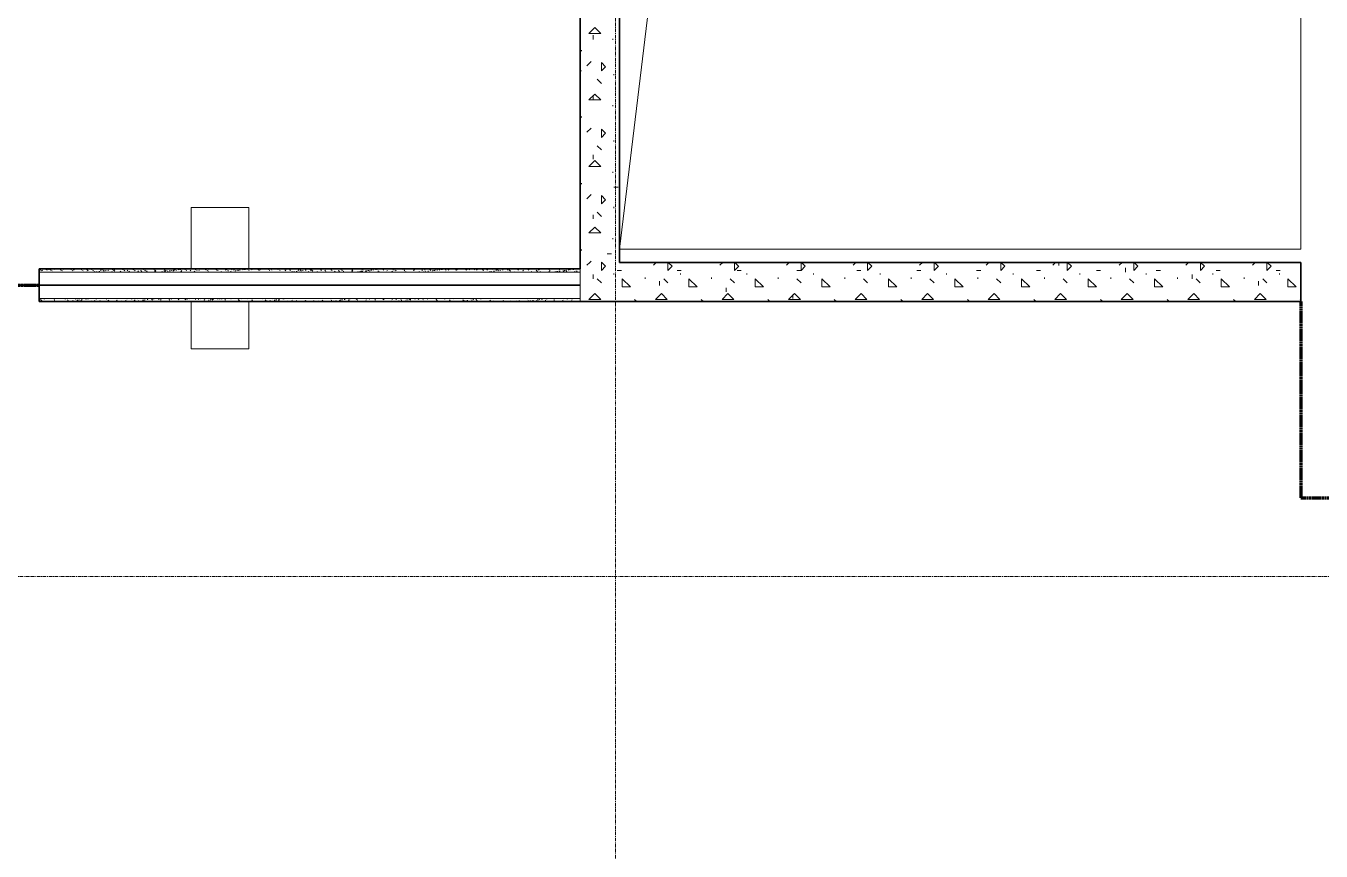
# Model space of a CAD drawing. Header units: millimetres. Extents: x -4948 to 42228, y -4856 to 69378.
# Drawn here: x 28458 to 33401, y 32643 to 35795 of the extents above; entities that cross this region are included whole.
import ezdxf

# ---------------------------------------------------------------- set-up
doc = ezdxf.new("R2010")
doc.units = ezdxf.units.MM
doc.linetypes.add('Линия сетки', pattern=[22.225, 12.7, -3.175, 3.175, -3.175])
doc.linetypes.add('Штрих 3 х 1_5 мм', pattern=[4.5, 3, -1.5])
for name, color, linetype, lineweight in [('A-AREA', 32, 'Continuous', 9), ('A-DETL', 90, 'Continuous', 9), ('A-DETL-THIN', 151, 'Continuous', 13), ('A-FLOR', 192, 'Continuous', 13), ('A-WALL', 113, 'Continuous', 13), ('A-WALL-PATT', 111, 'Continuous', 13), ('I-WALL', 2, 'Continuous', 13), ('S-GRID', 1, 'Continuous', 30)]:
    doc.layers.add(name, color=color, linetype=linetype, lineweight=lineweight)

# ---------------------------------------------------------------- blocks, each defined once
blk = doc.blocks.new('27ELB-RD-AR-0000-BIM_rvt-1-1 этаж отм_ _0_000 лотки')
at = {"layer": 'A-AREA', "color": 252, "linetype": 'Штрих 3 х 1_5 мм', "lineweight": 70}
for p, q in [((26508.9, 34804.6), (28508.9, 34804.6)), ((33323.9, 34742.1), (33323.9, 33992.1)), ((33323.9, 33992.1), (36183.9, 33992.1))]:
    blk.add_line(p, q, dxfattribs=at)
at = {"layer": 'A-DETL', "color": 252, "lineweight": 35}
blk.add_line((30573.9, 34804.6), (26508.9, 34804.6), dxfattribs=at)
at = {"layer": 'A-DETL-THIN', "color": 252, "lineweight": 9}
blk.add_line((30723.9, 34942.1), (30846.7, 35964), dxfattribs=at)
at = {"layer": 'A-WALL', "color": 252, "lineweight": 9}
for p, q in [((28508.9, 34854.6), (30573.9, 34854.6)), ((30573.9, 34854.6), (30573.9, 34867.1)), ((30573.9, 34867.1), (30573.9, 34854.6)), ((30573.9, 34754.6), (30573.9, 34854.6)), ((30573.9, 34854.6), (30573.9, 34754.6)), ((28508.9, 34754.6), (30573.9, 34754.6)), ((30573.9, 34742.1), (30573.9, 34754.6)), ((30573.9, 34754.6), (30573.9, 34742.1))]:
    blk.add_line(p, q, dxfattribs=at)
at = {"layer": 'A-WALL-PATT', "color": 252, "linetype": 'Continuous', "lineweight": 9}
for p, q in [((30607, 35766.4), (30629.4, 35788.8)), ((30607, 35766.4), (30651.9, 35766.4)), ((30622.9, 35744.1), (30622.9, 35760)), ((30651.9, 35766.4), (30629.4, 35788.8)), ((30698.3, 35742.6), (30698.3, 35746.5)), ((30579.2, 35698.9), (30579.2, 35702.9)), ((30599.1, 35643.4), (30615, 35659.3)), ((30670.4, 35639.4), (30654.5, 35655.3)), ((30654.6, 35623.5), (30654.6, 35655.2)), ((30573.9, 35623.5), (30578.4, 35623.5)), ((30654.7, 35623.6), (30670.6, 35639.4)), ((30702.2, 35607.6), (30702.2, 35611.6)), ((30654.5, 35575.9), (30638.6, 35591.8)), ((30607, 35512.4), (30629.4, 35534.8)), ((30607, 35512.4), (30651.9, 35512.4)), ((30622.9, 35515.6), (30622.9, 35531.4)), ((30651.9, 35512.4), (30629.4, 35534.8)), ((30579.2, 35444.9), (30579.2, 35448.9)), ((30698.3, 35488.6), (30698.3, 35492.5)), ((30599.1, 35389.4), (30615, 35405.3)), ((30670.4, 35385.4), (30654.5, 35401.3)), ((30654.6, 35369.5), (30654.6, 35401.2)), ((30654.7, 35369.6), (30670.6, 35385.4)), ((30702.2, 35353.6), (30702.2, 35357.6)), ((30622.9, 35286.9), (30622.9, 35302.8)), ((30654.5, 35321.9), (30638.6, 35337.8)), ((30607, 35258.4), (30629.4, 35280.8)), ((30607, 35258.4), (30651.9, 35258.4)), ((30651.9, 35258.4), (30629.4, 35280.8)), ((30698.3, 35234.6), (30698.3, 35238.5)), ((30579.2, 35190.9), (30579.2, 35194.9)), ((30599.1, 35135.4), (30615, 35151.3)), ((30702.2, 35179), (30718.1, 35179)), ((30670.4, 35131.4), (30654.5, 35147.3)), ((30654.6, 35115.5), (30654.6, 35147.2)), ((30654.7, 35115.6), (30670.6, 35131.4)), ((30702.2, 35099.6), (30702.2, 35103.6)), ((30622.9, 35058.3), (30622.9, 35074.2)), ((30654.5, 35067.9), (30638.6, 35083.8)), ((30607, 35004.4), (30629.4, 35026.8)), ((30607, 35004.4), (30651.9, 35004.4)), ((30651.9, 35004.4), (30629.4, 35026.8)), ((30698.3, 34980.6), (30698.3, 34984.5)), ((30579.2, 34936.9), (30579.2, 34940.9)), ((30676.8, 34925), (30692.7, 34925)), ((28509.6, 34860), (28512.9, 34860.5)), ((28510.8, 34864.6), (28513.7, 34862.8)), ((28516.2, 34861.2), (28519, 34859.4)), ((28519.9, 34861.4), (28523.2, 34861.8)), ((28534.6, 34864.1), (28537.2, 34866.2)), ((28537.4, 34863.7), (28540.7, 34864.1)), ((28537.6, 34866.5), (28540.1, 34864.2)), ((28543.8, 34864.5), (28547.1, 34865)), ((28550.2, 34854.9), (28550.6, 34854.6)), ((28550.4, 34864.7), (28553.2, 34862.9)), ((28554.1, 34865.9), (28557.4, 34866.3)), ((28555.7, 34861.3), (28558.6, 34859.5)), ((28567.8, 34864.5), (28570.5, 34866.6)), ((28587.5, 34854.6), (28587.7, 34854.7)), ((28588.4, 34866.1), (28590.8, 34863.9)), ((28589.9, 34864.8), (28592.8, 34863)), ((28590.8, 34863.9), (28590.8, 34863.9)), ((28590.8, 34863.9), (28593.2, 34861.6)), ((28595.3, 34861.4), (28598.1, 34859.6)), ((28600.3, 34864.4), (28603, 34866.4)), ((28620.2, 34854.6), (28620.9, 34855.1)), ((28629.5, 34864.9), (28632.3, 34863.1)), ((28634.6, 34865.6), (28636.5, 34867.1)), ((28634.8, 34861.4), (28637.7, 34859.6)), ((28640, 34864.9), (28642.5, 34862.7)), ((28652.9, 34854.6), (28653.4, 34854.9)), ((28667.9, 34866), (28669.2, 34867.1)), ((28669, 34864.9), (28671.9, 34863.1)), ((28674.4, 34861.5), (28677.2, 34859.7)), ((28685.6, 34854.6), (28687.7, 34856.2)), ((28690.8, 34864.5), (28693.2, 34862.3)), ((28693.2, 34862.3), (28693.2, 34862.3)), ((28693.2, 34862.3), (28695.6, 34860.1)), ((28700.3, 34865.9), (28701.9, 34867.1)), ((28708.6, 34865), (28711.4, 34863.2)), ((28713.9, 34861.6), (28716.8, 34859.8)), ((28718.3, 34854.6), (28720.9, 34856.6)), ((28720, 34854.8), (28723.3, 34855.3)), ((28726.4, 34855.7), (28729.7, 34856.1)), ((28736.7, 34857), (28740, 34857.5)), ((28742.4, 34863.4), (28744.9, 34861.1)), ((28748.1, 34865.1), (28751, 34863.3)), ((28751, 34854.6), (28753.4, 34856.4)), ((28753.5, 34861.7), (28756.3, 34859.9)), ((28754.2, 34859.3), (28757.5, 34859.8)), ((28760.6, 34860.2), (28763.9, 34860.6)), ((28770.9, 34861.5), (28774.2, 34862)), ((28785.1, 34855.6), (28787.7, 34857.7)), ((28787.7, 34865.1), (28790.5, 34863.3)), ((28788.4, 34863.8), (28791.7, 34864.3)), ((28793, 34861.7), (28795.9, 34859.9)), ((28793.2, 34862.9), (28795.5, 34860.8)), ((28794.8, 34864.7), (28798.1, 34865.1)), ((28795.5, 34860.8), (28795.5, 34860.8)), ((28795.5, 34860.8), (28798, 34858.5)), ((28805.1, 34866), (28808.4, 34866.5)), ((28818.3, 34856.1), (28821, 34858.1)), ((28827.2, 34865.2), (28830.1, 34863.4)), ((28832.6, 34861.8), (28835.4, 34860)), ((28844.8, 34861.8), (28847.2, 34859.5)), ((28850.8, 34855.9), (28853.5, 34858)), ((28866.8, 34865.3), (28869.6, 34863.5)), ((28872.1, 34861.9), (28875, 34860.1)), ((28885.1, 34857.1), (28887.8, 34859.2)), ((28895.6, 34861.4), (28897.9, 34859.2)), ((28897.9, 34859.2), (28897.9, 34859.2)), ((28897.9, 34859.2), (28900.4, 34857)), ((28906.3, 34865.4), (28909.2, 34863.6)), ((28911.7, 34861.9), (28914.5, 34860.1)), ((28918.3, 34857.6), (28921, 34859.6)), ((28945.9, 34865.4), (28948.7, 34863.6)), ((28947.2, 34860.3), (28949.6, 34858)), ((28950.8, 34857.4), (28953.5, 34859.5)), ((28951.2, 34862), (28954.1, 34860.2)), ((28971, 34855), (28974.3, 34855.4)), ((28977.4, 34855.8), (28980.7, 34856.3)), ((28985.1, 34858.7), (28987.8, 34860.7)), ((28985.4, 34865.5), (28988.3, 34863.7)), ((28987.7, 34857.2), (28991, 34857.6)), ((28990.8, 34862.1), (28993.6, 34860.3)), ((28998, 34859.8), (29000.3, 34857.7)), ((29000.3, 34857.7), (29000.3, 34857.7)), ((29000.3, 34857.7), (29002.8, 34855.4)), ((29005.2, 34859.5), (29008.5, 34859.9)), ((29011.6, 34860.3), (29014.9, 34860.8)), ((29018.4, 34859.1), (29021, 34861.1)), ((29021.9, 34861.7), (29025.2, 34862.1)), ((29025, 34865.6), (29027.8, 34863.8)), ((29030.3, 34862.2), (29033.2, 34860.4)), ((29039.4, 34864), (29042.7, 34864.4)), ((29040.4, 34867.1), (29041, 34866.6)), ((29045.8, 34864.9), (29049.1, 34865.3)), ((29049.5, 34858.7), (29052, 34856.4)), ((29050.9, 34858.9), (29053.5, 34861)), ((29056.1, 34866.2), (29059.4, 34866.6)), ((29064.5, 34865.6), (29067.4, 34863.8)), ((29069.9, 34862.2), (29072.7, 34860.4)), ((29085.2, 34860.2), (29087.8, 34862.2)), ((29100.4, 34858.3), (29102.7, 34856.1)), ((29102.7, 34856.1), (29102.7, 34856.1)), ((29102.7, 34856.1), (29104.4, 34854.6)), ((29104.1, 34865.7), (29106.9, 34863.9)), ((29109.4, 34862.3), (29112.3, 34860.5)), ((29118.4, 34860.6), (29121.1, 34862.6)), ((29141.1, 34867.1), (29143.3, 34865)), ((29143.6, 34865.8), (29146.5, 34864)), ((29149, 34862.4), (29151.8, 34860.6)), ((29150.9, 34860.4), (29153.6, 34862.5)), ((29151.9, 34857.1), (29154.4, 34854.9)), ((29183.2, 34865.9), (29186, 34864.1)), ((29185.2, 34861.7), (29187.9, 34863.7)), ((29188.5, 34862.5), (29191.4, 34860.7)), ((29191.4, 34867.1), (29192.6, 34866)), ((29202.7, 34856.7), (29205, 34854.6)), ((29218.4, 34862.1), (29221.1, 34864.1)), ((29222, 34855.2), (29225.3, 34855.6)), ((29222.7, 34865.9), (29225.6, 34864.1)), ((29228.1, 34862.5), (29230.9, 34860.7)), ((29228.4, 34856), (29231.7, 34856.4)), ((29238.7, 34857.4), (29242, 34857.8)), ((29241.7, 34867.1), (29243.3, 34865.7)), ((29243.3, 34865.7), (29243.3, 34865.7)), ((29243.3, 34865.7), (29245.7, 34863.4)), ((29250.9, 34861.9), (29253.6, 34864)), ((29254.3, 34855.6), (29255.4, 34854.6)), ((29256.2, 34859.7), (29259.5, 34860.1)), ((29262.3, 34866), (29265.1, 34864.2)), ((29262.6, 34860.5), (29265.9, 34861)), ((29267.6, 34862.6), (29270.5, 34860.8)), ((29272.9, 34861.9), (29276.2, 34862.3)), ((29285.2, 34863.2), (29287.9, 34865.2)), ((29290.4, 34864.2), (29293.7, 34864.6)), ((29292.5, 34866.7), (29295, 34864.5)), ((29296.8, 34865), (29300.1, 34865.5)), ((29301.8, 34866.1), (29304.7, 34864.3)), ((29305.1, 34855.1), (29305.7, 34854.6)), ((29307.1, 34866.4), (29310.4, 34866.8)), ((29307.2, 34862.7), (29310, 34860.9)), ((29318.5, 34863.6), (29321.1, 34865.6)), ((29341.4, 34866.2), (29344.2, 34864.4)), ((29343.3, 34866.3), (29345.6, 34864.1)), ((29345.6, 34864.1), (29345.6, 34864.1)), ((29345.6, 34864.1), (29348.1, 34861.9)), ((29346.7, 34862.7), (29349.6, 34860.9)), ((29351, 34863.4), (29353.6, 34865.5)), ((29380.9, 34866.2), (29383.8, 34864.4)), ((29385.3, 34864.7), (29387.9, 34866.7)), ((29386.3, 34862.8), (29389.1, 34861)), ((29394.9, 34865.2), (29397.3, 34862.9)), ((29418.5, 34865.1), (29421.1, 34867.1)), ((29420.5, 34866.3), (29423.3, 34864.5)), ((29425.8, 34862.9), (29428.7, 34861.1)), ((29437.5, 34854.6), (29438.3, 34855.2)), ((29445.7, 34864.7), (29448, 34862.6)), ((29448, 34862.6), (29448, 34862.6)), ((29448, 34862.6), (29450.5, 34860.3)), ((29451, 34864.9), (29453.7, 34867)), ((29460, 34866.4), (29462.9, 34864.6)), ((29465.4, 34863), (29468.2, 34861.2)), ((29470.2, 34854.6), (29471.6, 34855.7)), ((29473, 34855.3), (29476.4, 34855.8)), ((29479.4, 34856.2), (29482.7, 34856.6)), ((29485.3, 34866.2), (29486.5, 34867.1)), ((29489.7, 34857.5), (29493, 34858)), ((29497.3, 34863.6), (29499.7, 34861.3)), ((29499.6, 34866.4), (29502.4, 34864.6)), ((29502.9, 34854.6), (29504.1, 34855.5)), ((29504.9, 34863), (29507.8, 34861.2)), ((29507.2, 34859.8), (29510.5, 34860.3)), ((29513.6, 34860.7), (29516.9, 34861.1)), ((29518.5, 34866.6), (29519.2, 34867.1)), ((29523.9, 34862), (29527.2, 34862.5)), ((29535.7, 34854.7), (29538.4, 34856.7)), ((29539.1, 34866.5), (29542, 34864.7)), ((29541.4, 34864.3), (29544.7, 34864.8)), ((29544.5, 34863.1), (29547.3, 34861.3)), ((29547.8, 34865.2), (29551.1, 34865.6)), ((29548.1, 34863.2), (29550.4, 34861)), ((29550.4, 34861), (29550.4, 34861)), ((29550.4, 34861), (29552.9, 34858.8)), ((29551, 34866.4), (29551.9, 34867.1)), ((29558.1, 34866.5), (29561.4, 34867)), ((29569, 34855.1), (29571.6, 34857.2)), ((29578.7, 34866.6), (29581.5, 34864.8)), ((29584, 34863.2), (29586.9, 34861.4)), ((29599.6, 34862.1), (29602.1, 34859.8)), ((29601.4, 34855), (29604.1, 34857)), ((29618.2, 34866.7), (29621.1, 34864.9)), ((29623.6, 34863.2), (29626.4, 34861.4)), ((29635.7, 34856.2), (29638.4, 34858.2)), ((29650.5, 34861.6), (29652.8, 34859.5)), ((29652.8, 34859.5), (29652.8, 34859.5)), ((29652.8, 34859.5), (29655.3, 34857.2)), ((29657.8, 34866.7), (29660.6, 34864.9)), ((29663.1, 34863.3), (29666, 34861.5)), ((29669, 34856.6), (29671.6, 34858.7)), ((29697.3, 34866.8), (29700.2, 34865)), ((29701.5, 34856.5), (29704.1, 34858.5)), ((29702, 34860.5), (29704.5, 34858.2)), ((29702.7, 34863.4), (29705.5, 34861.6)), ((29724, 34855.5), (29727.4, 34855.9)), ((29730.4, 34856.3), (29733.7, 34856.8)), ((29735.8, 34857.7), (29738.4, 34859.7)), ((29736.9, 34866.9), (29739.7, 34865.1)), ((29740.7, 34857.7), (29744.1, 34858.1)), ((29742.2, 34863.5), (29745.1, 34861.7)), ((29752.9, 34860.1), (29755.2, 34857.9)), ((29755.2, 34857.9), (29755.2, 34857.9)), ((29755.2, 34857.9), (29757.7, 34855.6)), ((29758.2, 34860), (29761.6, 34860.4)), ((29764.6, 34860.8), (29767.9, 34861.3)), ((29769, 34858.1), (29771.7, 34860.2)), ((29774.9, 34862.2), (29778.2, 34862.6)), ((29776.4, 34866.9), (29779.3, 34865.1)), ((29781.8, 34863.5), (29784.6, 34861.7)), ((29792.4, 34864.5), (29795.7, 34864.9)), ((29795.5, 34867.1), (29795.8, 34866.8)), ((29798.8, 34865.3), (29802.1, 34865.8)), ((29801.5, 34858), (29804.2, 34860)), ((29804.4, 34858.9), (29806.9, 34856.7)), ((29809.1, 34866.7), (29812.1, 34867.1)), ((29816, 34867), (29818.8, 34865.2)), ((29821.3, 34863.6), (29824.2, 34861.8)), ((29835.8, 34859.2), (29838.5, 34861.2)), ((29855.2, 34858.5), (29857.6, 34856.4)), ((29855.5, 34867.1), (29858.4, 34865.3)), ((29857.6, 34856.4), (29857.6, 34856.4)), ((29857.6, 34856.4), (29859.5, 34854.6)), ((29860.9, 34863.7), (29863.7, 34861.9)), ((29869.1, 34859.6), (29871.7, 34861.7)), ((29895.2, 34867.1), (29897.9, 34865.4)), ((29896.2, 34867.1), (29898.2, 34865.2)), ((29900.4, 34863.8), (29903.3, 34862)), ((29901.5, 34859.5), (29904.2, 34861.5)), ((29906.8, 34857.4), (29909.3, 34855.1)), ((29934.8, 34867.1), (29937.5, 34865.4)), ((29935.8, 34860.7), (29938.5, 34862.8)), ((29940, 34863.8), (29942.8, 34862)), ((29946.5, 34867.1), (29947.5, 34866.3)), ((29957.6, 34856.9), (29960, 34854.8)), ((29960, 34854.8), (29960, 34854.8)), ((29960, 34854.8), (29960.2, 34854.6)), ((29969.1, 34861.1), (29971.7, 34863.2)), ((29974.5, 34867.1), (29977, 34865.5)), ((29975.1, 34855.7), (29978.4, 34856.1)), ((29979.5, 34863.9), (29982.4, 34862.1)), ((29981.4, 34856.5), (29984.7, 34856.9)), ((29991.7, 34857.9), (29995.1, 34858.3)), ((29996.9, 34867.1), (29998.1, 34865.9)), ((29998.1, 34865.9), (29998.1, 34865.9)), ((29998.1, 34865.9), (30000.6, 34863.7)), ((30001.6, 34861), (30004.2, 34863)), ((30009.2, 34860.2), (30012.6, 34860.6)), ((30009.2, 34855.8), (30010.5, 34854.6)), ((30014.2, 34867.1), (30016.5, 34865.6)), ((30015.6, 34861), (30018.9, 34861.4)), ((30019.1, 34864), (30021.9, 34862.2)), ((30025.9, 34862.4), (30029.2, 34862.8)), ((30035.9, 34862.2), (30038.5, 34864.3)), ((30043.4, 34864.7), (30046.8, 34865.1)), ((30047.4, 34867), (30049.8, 34864.7)), ((30049.8, 34865.5), (30053.1, 34865.9)), ((30053.8, 34867.1), (30056.1, 34865.7)), ((30058.6, 34864), (30061.5, 34862.2)), ((30060, 34855.4), (30060.9, 34854.6)), ((30060.1, 34866.9), (30061.9, 34867.1)), ((30069.1, 34862.6), (30071.8, 34864.7)), ((30093.5, 34867.1), (30095.6, 34865.7)), ((30098.2, 34866.5), (30100.5, 34864.4)), ((30098.2, 34864.1), (30101, 34862.3)), ((30100.5, 34864.4), (30100.5, 34864.4)), ((30100.5, 34864.4), (30103, 34862.1)), ((30101.6, 34862.5), (30104.3, 34864.5)), ((30133.2, 34867.1), (30135.2, 34865.8)), ((30135.9, 34863.7), (30138.6, 34865.8)), ((30137.7, 34864.2), (30140.6, 34862.4)), ((30149.8, 34865.4), (30152.2, 34863.1)), ((30169.2, 34864.1), (30171.8, 34866.2)), ((30172.8, 34867.1), (30174.7, 34865.9)), ((30177.3, 34864.3), (30180.1, 34862.5)), ((30200.6, 34865), (30202.9, 34862.8)), ((30201.6, 34864), (30204.3, 34866)), ((30202.9, 34862.8), (30202.9, 34862.8)), ((30202.9, 34862.8), (30205.4, 34860.6)), ((30212.5, 34867.1), (30214.3, 34865.9)), ((30216.8, 34864.3), (30219.7, 34862.5)), ((30222.1, 34854.6), (30222.2, 34854.7)), ((30226.1, 34855.8), (30229.4, 34856.3)), ((30232.4, 34856.7), (30235.7, 34857.1)), ((30235.9, 34865.2), (30238.4, 34867.1)), ((30242.7, 34858), (30246.1, 34858.5)), ((30252.1, 34863.8), (30254.6, 34861.6)), ((30252.2, 34867.1), (30253.8, 34866)), ((30256.4, 34864.4), (30259.2, 34862.6)), ((30260.3, 34860.3), (30263.6, 34860.8)), ((30266.6, 34861.2), (30269.9, 34861.6)), ((30269.2, 34865.6), (30271.1, 34867.1)), ((30276.9, 34862.5), (30280.2, 34863)), ((30287.5, 34854.6), (30289, 34855.8)), ((30291.8, 34867.1), (30293.4, 34866.1)), ((30294.4, 34864.8), (30297.8, 34865.3)), ((30295.9, 34864.5), (30298.8, 34862.7)), ((30300.8, 34865.7), (30304.1, 34866.1)), ((30301.7, 34865.5), (30303.8, 34867.1)), ((30303, 34863.4), (30305.3, 34861.3)), ((30305.3, 34861.3), (30305.3, 34861.3)), ((30305.3, 34861.3), (30307.8, 34859)), ((30311.1, 34867), (30311.6, 34867.1)), ((30320.2, 34854.6), (30322.3, 34856.2)), ((30331.5, 34867.1), (30332.9, 34866.2)), ((30335.5, 34864.6), (30338.3, 34862.7)), ((30336, 34866.7), (30336.5, 34867.1)), ((30352.9, 34854.6), (30354.8, 34856.1)), ((30354.5, 34862.3), (30357, 34860)), ((30371.1, 34867.1), (30372.5, 34866.2)), ((30375, 34864.6), (30377.9, 34862.8)), ((30386.4, 34855.2), (30389.1, 34857.3)), ((30401.7, 34867), (30401.8, 34867.1)), ((30405.3, 34861.9), (30407.7, 34859.7)), ((30407.7, 34859.7), (30407.7, 34859.7)), ((30407.7, 34859.7), (30410.2, 34857.4)), ((30410.8, 34867.1), (30412, 34866.3)), ((30414.6, 34864.7), (30417.4, 34862.9)), ((30419.6, 34855.7), (30422.3, 34857.7)), ((30450.5, 34867.1), (30451.6, 34866.4)), ((30452.1, 34855.5), (30454.8, 34857.6)), ((30454.1, 34864.8), (30457, 34863)), ((30456.9, 34860.7), (30459.4, 34858.5)), ((30477.1, 34856), (30480.4, 34856.4)), ((30483.4, 34856.8), (30486.7, 34857.3)), ((30486.4, 34856.8), (30489.1, 34858.8)), ((30490.1, 34867.1), (30491.1, 34866.4)), ((30493.7, 34864.8), (30496.5, 34863)), ((30493.7, 34858.2), (30497.1, 34858.6)), ((30507.7, 34860.3), (30510.1, 34858.1)), ((30510.1, 34858.1), (30510.1, 34858.1)), ((30510.1, 34858.1), (30512.5, 34855.9)), ((30511.3, 34860.5), (30514.6, 34860.9)), ((30517.6, 34861.3), (30520.9, 34861.8)), ((30519.7, 34857.2), (30522.3, 34859.2)), ((30527.9, 34862.7), (30531.3, 34863.1)), ((30529.8, 34867.1), (30530.7, 34866.5)), ((30533.2, 34864.9), (30536.1, 34863.1)), ((30545.5, 34865), (30548.8, 34865.4)), ((30550.7, 34867.1), (30550.7, 34867)), ((30551.8, 34865.8), (30555.1, 34866.3)), ((30552.2, 34857), (30554.8, 34859.1)), ((30559.3, 34859.2), (30561.8, 34856.9)), ((30569.5, 34867.1), (30570.2, 34866.6)), ((30572.8, 34865), (30573.9, 34864.3)), ((30599.1, 34881.4), (30609.8, 34892.1)), ((30609.8, 34892.1), (30615, 34897.3)), ((30655.7, 34892.1), (30654.5, 34893.3)), ((30654.6, 34892.1), (30654.6, 34893.2)), ((30654.6, 34861.5), (30654.6, 34892.1)), ((30654.7, 34861.6), (30670.6, 34877.4)), ((30670.4, 34877.4), (30655.7, 34892.1)), ((30715, 34861.5), (30730.8, 34861.5)), ((30853.1, 34881.4), (30863.8, 34892.1)), ((30908.6, 34861.5), (30908.6, 34892.1)), ((30908.7, 34861.6), (30924.6, 34877.4)), ((30924.4, 34877.4), (30909.7, 34892.1)), ((30943.5, 34861.5), (30959.4, 34861.5)), ((31107.1, 34881.4), (31117.8, 34892.1)), ((31162.6, 34861.5), (31162.6, 34892.1)), ((31162.7, 34861.6), (31178.6, 34877.4)), ((31178.4, 34877.4), (31163.7, 34892.1)), ((31172.2, 34861.5), (31188, 34861.5)), ((31361.1, 34881.4), (31371.8, 34892.1)), ((31400.8, 34861.5), (31416.6, 34861.5)), ((31416.6, 34861.5), (31416.6, 34892.1)), ((31416.7, 34861.6), (31432.6, 34877.4)), ((31432.4, 34877.4), (31417.7, 34892.1)), ((31615.1, 34881.4), (31625.8, 34892.1)), ((31629.3, 34861.5), (31645.2, 34861.5)), ((31670.6, 34861.5), (31670.6, 34892.1)), ((31670.7, 34861.6), (31686.6, 34877.4)), ((31686.4, 34877.4), (31671.7, 34892.1)), ((31857.9, 34861.5), (31873.8, 34861.5)), ((31869.1, 34881.4), (31879.8, 34892.1)), ((31924.6, 34861.5), (31924.6, 34892.1)), ((31924.7, 34861.6), (31940.6, 34877.4)), ((31940.4, 34877.4), (31925.7, 34892.1)), ((32086.5, 34861.5), (32102.4, 34861.5)), ((32123.1, 34881.4), (32133.8, 34892.1)), ((32178.6, 34861.5), (32178.6, 34892.1)), ((32178.7, 34861.6), (32194.6, 34877.4)), ((32194.4, 34877.4), (32179.7, 34892.1)), ((32315.1, 34861.5), (32331, 34861.5)), ((32377.1, 34881.4), (32387.8, 34892.1)), ((32400.9, 34880.6), (32400.9, 34892.1)), ((32432.6, 34861.5), (32432.6, 34892.1)), ((32432.7, 34861.6), (32448.6, 34877.4)), ((32448.4, 34877.4), (32433.7, 34892.1)), ((32543.7, 34861.5), (32559.6, 34861.5)), ((32631.1, 34881.4), (32641.8, 34892.1)), ((32654.9, 34855.2), (32654.9, 34871)), ((32686.6, 34861.5), (32686.6, 34892.1)), ((32686.7, 34861.6), (32702.6, 34877.4)), ((32702.4, 34877.4), (32687.7, 34892.1)), ((32772.3, 34861.5), (32788.2, 34861.5)), ((32885.1, 34881.4), (32895.8, 34892.1)), ((32940.6, 34861.5), (32940.6, 34892.1)), ((32940.7, 34861.6), (32956.6, 34877.4)), ((32956.4, 34877.4), (32941.7, 34892.1)), ((33000.9, 34861.5), (33016.8, 34861.5)), ((33139.1, 34881.4), (33149.8, 34892.1)), ((33194.6, 34861.5), (33194.6, 34892.1)), ((33194.7, 34861.6), (33210.6, 34877.4)), ((33210.4, 34877.4), (33195.7, 34892.1)), ((33229.5, 34861.5), (33245.4, 34861.5)), ((30622.9, 34829.7), (30622.9, 34845.6)), ((30654.5, 34813.9), (30638.6, 34829.8)), ((30702.2, 34845.6), (30702.2, 34849.6)), ((30734, 34798), (30734, 34829.7)), ((30765.7, 34798), (30734, 34829.7)), ((30821.3, 34829.7), (30821.3, 34833.7)), ((30876.9, 34804.3), (30876.9, 34820.2)), ((30908.5, 34813.9), (30892.6, 34829.8)), ((30956.2, 34845.6), (30956.2, 34849.6)), ((30988, 34798), (30988, 34829.7)), ((31019.7, 34798), (30988, 34829.7)), ((31075.3, 34829.7), (31075.3, 34833.7)), ((31162.5, 34813.9), (31146.6, 34829.8)), ((31210.2, 34845.6), (31210.2, 34849.6)), ((31242, 34798), (31242, 34829.7)), ((31273.7, 34798), (31242, 34829.7)), ((31329.3, 34829.7), (31329.3, 34833.7)), ((31416.5, 34813.9), (31400.6, 34829.8)), ((31464.2, 34845.6), (31464.2, 34849.6)), ((31496, 34798), (31496, 34829.7)), ((31527.7, 34798), (31496, 34829.7)), ((31583.3, 34829.7), (31583.3, 34833.7)), ((31670.5, 34813.9), (31654.6, 34829.8)), ((31718.2, 34845.6), (31718.2, 34849.6)), ((31750, 34798), (31750, 34829.7)), ((31781.7, 34798), (31750, 34829.7)), ((31837.3, 34829.7), (31837.3, 34833.7)), ((31924.5, 34813.9), (31908.6, 34829.8)), ((31972.2, 34845.6), (31972.2, 34849.6)), ((32004, 34798), (32004, 34829.7)), ((32035.7, 34798), (32004, 34829.7)), ((32091.3, 34829.7), (32091.3, 34833.7)), ((32178.5, 34813.9), (32162.6, 34829.8)), ((32226.2, 34845.6), (32226.2, 34849.6)), ((32258, 34798), (32258, 34829.7)), ((32289.7, 34798), (32258, 34829.7)), ((32345.3, 34829.7), (32345.3, 34833.7)), ((32432.5, 34813.9), (32416.6, 34829.8)), ((32480.2, 34845.6), (32480.2, 34849.6)), ((32512, 34798), (32512, 34829.7)), ((32543.7, 34798), (32512, 34829.7)), ((32599.3, 34829.7), (32599.3, 34833.7)), ((32686.5, 34813.9), (32670.6, 34829.8)), ((32734.2, 34845.6), (32734.2, 34849.6)), ((32766, 34798), (32766, 34829.7)), ((32797.7, 34798), (32766, 34829.7)), ((32853.3, 34829.7), (32853.3, 34833.7)), ((32908.9, 34829.7), (32908.9, 34845.6)), ((32940.5, 34813.9), (32924.6, 34829.8)), ((32988.2, 34845.6), (32988.2, 34849.6)), ((33020, 34798), (33020, 34829.7)), ((33051.7, 34798), (33020, 34829.7)), ((33107.3, 34829.7), (33107.3, 34833.7)), ((33162.9, 34804.3), (33162.9, 34820.2)), ((33194.5, 34813.9), (33178.6, 34829.8)), ((33242.2, 34845.6), (33242.2, 34849.6)), ((33274, 34798), (33274, 34829.7)), ((33305.7, 34798), (33274, 34829.7)), ((28521.4, 34753.7), (28522.6, 34754.6)), ((28526.7, 34753.5), (28529.5, 34751.7)), ((28553.9, 34753.5), (28555.3, 34754.6)), ((28566.2, 34753.5), (28569.1, 34751.7)), ((28605.8, 34753.6), (28608.6, 34751.8)), ((28645.3, 34753.7), (28648.2, 34751.9)), ((28684.9, 34753.8), (28687.7, 34751.9)), ((28686.8, 34751.8), (28690.1, 34752.3)), ((28693.1, 34752.7), (28696.5, 34753.1)), ((28703.5, 34754), (28706.8, 34754.5)), ((28724.4, 34753.8), (28727.3, 34752)), ((28760.4, 34754.6), (28761.6, 34753.5)), ((28764, 34753.9), (28766.8, 34752.1)), ((28803.5, 34754), (28806.4, 34752.2)), ((28810.7, 34754.6), (28810.8, 34754.6)), ((28843.1, 34754), (28845.9, 34752.2)), ((28861.1, 34754.6), (28861.5, 34754.2)), ((28861.5, 34754.2), (28861.5, 34754.2)), ((28861.5, 34754.2), (28864, 34752)), ((28882.6, 34754.1), (28885.5, 34752.3)), ((28911.4, 34754.6), (28913.2, 34753)), ((28922.2, 34754.2), (28925, 34752.4)), ((28937.8, 34752), (28941.1, 34752.4)), ((28944.1, 34752.8), (28947.5, 34753.3)), ((28954.5, 34754.2), (28957.6, 34754.6)), ((28961.7, 34754.3), (28964.6, 34752.5)), ((28961.8, 34754.6), (28963.9, 34752.7)), ((28963.9, 34752.7), (28963.9, 34752.7)), ((28963.9, 34752.7), (28966.3, 34750.4)), ((29001.3, 34754.3), (29004.1, 34752.5)), ((29013.1, 34753.7), (29015.6, 34751.4)), ((29040.8, 34754.4), (29043.7, 34752.6)), ((29063.9, 34753.3), (29066.3, 34751.1)), ((29080.4, 34754.5), (29083.2, 34752.7)), ((29115.5, 34752.1), (29118, 34749.9)), ((29119.9, 34754.5), (29122.8, 34752.7)), ((29138.8, 34750.8), (29141.4, 34752.8)), ((29159.5, 34754.6), (29162.3, 34752.8)), ((29172, 34751.2), (29174.7, 34753.3)), ((29188.8, 34752.1), (29192.1, 34752.6)), ((29195.2, 34753), (29198.5, 34753.4)), ((29199.2, 34754.6), (29201.9, 34752.9)), ((29204.5, 34751.1), (29207.2, 34753.1)), ((29205.5, 34754.3), (29207.4, 34754.6)), ((29238.8, 34754.6), (29241.4, 34753)), ((29238.8, 34752.3), (29241.5, 34754.3)), ((29272.1, 34752.7), (29274.5, 34754.6)), ((29278.5, 34754.6), (29281, 34753)), ((29304.5, 34752.6), (29307.2, 34754.6)), ((29318.2, 34754.6), (29320.5, 34753.1)), ((29338.8, 34753.8), (29339.9, 34754.6)), ((29357.8, 34754.6), (29360.1, 34753.2)), ((29372.1, 34754.2), (29372.6, 34754.6)), ((29397.5, 34754.6), (29399.6, 34753.3)), ((29404.6, 34754.1), (29405.3, 34754.6)), ((29437.2, 34754.6), (29439.2, 34753.3)), ((29439.8, 34752.3), (29443.1, 34752.8)), ((29446.2, 34753.2), (29449.5, 34753.6)), ((29456.5, 34754.5), (29457.1, 34754.6)), ((29476.8, 34754.6), (29478.7, 34753.4)), ((29515.5, 34754.6), (29516.4, 34753.8)), ((29516.5, 34754.6), (29518.3, 34753.5)), ((29556.2, 34754.6), (29557.8, 34753.5)), ((29595.8, 34754.6), (29597.4, 34753.6)), ((29616.2, 34754.6), (29616.4, 34754.5)), ((29616.4, 34754.5), (29616.4, 34754.5)), ((29616.4, 34754.5), (29618.8, 34752.2)), ((29635.5, 34754.6), (29636.9, 34753.7)), ((29666.6, 34754.6), (29668.1, 34753.2)), ((29675.1, 34754.6), (29676.5, 34753.8)), ((29690.8, 34752.5), (29694.1, 34752.9)), ((29697.2, 34753.3), (29700.5, 34753.8)), ((29714.8, 34754.6), (29716, 34753.8)), ((29716.9, 34754.6), (29718.7, 34752.9)), ((29718.7, 34752.9), (29718.7, 34752.9)), ((29718.7, 34752.9), (29721.2, 34750.6)), ((29754.5, 34754.6), (29755.6, 34753.9)), ((29768, 34753.9), (29770.4, 34751.7)), ((29794.1, 34754.6), (29795.1, 34754)), ((29818.8, 34753.5), (29821.1, 34751.4)), ((29833.8, 34754.6), (29834.7, 34754)), ((29870.4, 34752.4), (29872.8, 34750.1)), ((29873.5, 34754.6), (29874.2, 34754.1)), ((29889.4, 34749.8), (29892.1, 34751.9)), ((29913.1, 34754.6), (29913.8, 34754.2)), ((29921.2, 34751.9), (29923.5, 34749.8)), ((29922.7, 34750.3), (29925.3, 34752.3)), ((29941.8, 34752.6), (29945.1, 34753.1)), ((29948.2, 34753.5), (29951.5, 34753.9)), ((29952.8, 34754.6), (29953.3, 34754.3)), ((29955.2, 34750.1), (29957.8, 34752.2)), ((29989.5, 34751.3), (29992.1, 34753.4)), ((29992.4, 34754.6), (29992.9, 34754.3)), ((30022.7, 34751.8), (30025.4, 34753.8)), ((30032.1, 34754.6), (30032.4, 34754.4)), ((30055.2, 34751.6), (30057.9, 34753.7)), ((30071.8, 34754.6), (30072, 34754.5)), ((30089.5, 34752.9), (30091.8, 34754.6)), ((30111.4, 34754.6), (30111.5, 34754.6)), ((30122.7, 34753.3), (30124.5, 34754.6)), ((30155.2, 34753.1), (30157.2, 34754.6)), ((30189.5, 34754.4), (30189.8, 34754.6)), ((30192.8, 34752.8), (30196.1, 34753.2)), ((30199.2, 34753.6), (30202.5, 34754.1)), ((30270.7, 34754.6), (30271.3, 34754)), ((30371.4, 34754.6), (30373.7, 34752.4)), ((30421.7, 34754.6), (30422.9, 34753.5)), ((30443.8, 34753), (30447.2, 34753.4)), ((30450.2, 34753.8), (30453.5, 34754.2)), ((30472.1, 34754.6), (30473.6, 34753.1)), ((30473.6, 34753.1), (30473.6, 34753.1)), ((30473.6, 34753.1), (30476.1, 34750.9)), ((30522.9, 34754.2), (30525.3, 34751.9)), ((30573.7, 34753.7), (30573.9, 34753.6)), ((30607, 34750.4), (30629.4, 34772.8)), ((30651.9, 34750.4), (30629.4, 34772.8)), ((30734, 34798), (30765.8, 34798)), ((30861, 34750.4), (30883.4, 34772.8)), ((30905.9, 34750.4), (30883.4, 34772.8)), ((30988, 34798), (31019.8, 34798)), ((31115, 34750.4), (31137.4, 34772.8)), ((31130.9, 34778.9), (31130.9, 34794.8)), ((31159.9, 34750.4), (31137.4, 34772.8)), ((31242, 34798), (31273.8, 34798)), ((31369, 34750.4), (31391.4, 34772.8)), ((31384.9, 34753.5), (31384.9, 34769.4)), ((31413.9, 34750.4), (31391.4, 34772.8)), ((31496, 34798), (31527.8, 34798)), ((31623, 34750.4), (31645.4, 34772.8)), ((31667.9, 34750.4), (31645.4, 34772.8)), ((31750, 34798), (31781.8, 34798)), ((31877, 34750.4), (31899.4, 34772.8)), ((31921.9, 34750.4), (31899.4, 34772.8)), ((32004, 34798), (32035.8, 34798)), ((32131, 34750.4), (32153.4, 34772.8)), ((32175.9, 34750.4), (32153.4, 34772.8)), ((32258, 34798), (32289.8, 34798)), ((32385, 34750.4), (32407.4, 34772.8)), ((32429.9, 34750.4), (32407.4, 34772.8)), ((32512, 34798), (32543.7, 34798)), ((32639, 34750.4), (32661.4, 34772.8)), ((32683.9, 34750.4), (32661.4, 34772.8)), ((32766, 34798), (32797.8, 34798)), ((32893, 34750.4), (32915.4, 34772.8)), ((32937.9, 34750.4), (32915.4, 34772.8)), ((33020, 34798), (33051.8, 34798)), ((33147, 34750.4), (33169.4, 34772.8)), ((33191.9, 34750.4), (33169.4, 34772.8)), ((33274, 34798), (33305.8, 34798)), ((28513.8, 34749.9), (28516.1, 34747.8)), ((28516.1, 34747.8), (28516.1, 34747.8)), ((28516.1, 34747.8), (28518.6, 34745.5)), ((28539, 34742.1), (28541.2, 34743.8)), ((28565.4, 34748.8), (28567.8, 34746.5)), ((28571.8, 34742.2), (28574.5, 34744.2)), ((28604.4, 34742.1), (28607, 34744.1)), ((28616.2, 34748.4), (28618.5, 34746.2)), ((28618.4, 34742.8), (28621.7, 34743.3)), ((28618.5, 34746.2), (28618.5, 34746.2)), ((28618.5, 34746.2), (28621, 34743.9)), ((28624.8, 34743.7), (28628.1, 34744.1)), ((28635.1, 34745), (28638.4, 34745.5)), ((28638.6, 34743.3), (28641.3, 34745.3)), ((28652.6, 34747.3), (28655.9, 34747.8)), ((28659, 34748.2), (28662.3, 34748.6)), ((28667.8, 34747.2), (28670.2, 34745)), ((28669.3, 34749.5), (28672.6, 34750)), ((28671.9, 34743.7), (28674.5, 34745.7)), ((28704.3, 34743.5), (28707, 34745.6)), ((28718.6, 34746.8), (28720.9, 34744.6)), ((28720.9, 34744.6), (28720.9, 34744.6)), ((28720.9, 34744.6), (28723.4, 34742.4)), ((28738.6, 34744.8), (28741.3, 34746.8)), ((28770.1, 34745.7), (28772.6, 34743.4)), ((28771.9, 34745.2), (28774.5, 34747.2)), ((28804.4, 34745), (28807, 34747.1)), ((28821, 34745.2), (28823.3, 34743.1)), ((28823.3, 34743.1), (28823.3, 34743.1)), ((28823.3, 34743.1), (28824.4, 34742.1)), ((28838.7, 34746.3), (28841.3, 34748.3)), ((28869.4, 34743), (28872.7, 34743.4)), ((28871.9, 34746.7), (28874.6, 34748.7)), ((28872.5, 34744.1), (28874.7, 34742.1)), ((28875.8, 34743.8), (28879.1, 34744.3)), ((28886.1, 34745.2), (28889.4, 34745.6)), ((28903.6, 34747.5), (28906.9, 34747.9)), ((28904.4, 34746.5), (28907.1, 34748.6)), ((28910, 34748.3), (28913.3, 34748.8)), ((28920.3, 34749.7), (28923.6, 34750.1)), ((28923.3, 34743.7), (28925.1, 34742.1)), ((28938.7, 34747.8), (28941.4, 34749.8)), ((28972, 34748.2), (28974.6, 34750.2)), ((28974.9, 34742.6), (28975.4, 34742.1)), ((29004.4, 34748.1), (29007.1, 34750.1)), ((29025.7, 34742.1), (29025.8, 34742.1)), ((29038.7, 34749.3), (29041.4, 34751.3)), ((29066.3, 34751.1), (29066.3, 34751.1)), ((29066.3, 34751.1), (29068.7, 34748.9)), ((29072, 34749.7), (29074.6, 34751.8)), ((29104.5, 34749.6), (29107.1, 34751.6)), ((29120.4, 34743.1), (29123.7, 34743.6)), ((29126.8, 34744), (29130.1, 34744.4)), ((29137.1, 34745.3), (29140.4, 34745.8)), ((29154.6, 34747.6), (29157.9, 34748.1)), ((29161, 34748.5), (29164.3, 34748.9)), ((29166.3, 34751.7), (29168.6, 34749.6)), ((29168.6, 34749.6), (29168.6, 34749.6)), ((29168.6, 34749.6), (29171.1, 34747.3)), ((29171.3, 34749.8), (29174.6, 34750.3)), ((29217.9, 34750.6), (29220.3, 34748.3)), ((29268.7, 34750.1), (29271, 34748)), ((29271, 34748), (29271, 34748)), ((29271, 34748), (29273.5, 34745.7)), ((29290.9, 34742.1), (29291.9, 34742.9)), ((29320.3, 34749), (29322.7, 34746.8)), ((29323.6, 34742.1), (29325.1, 34743.3)), ((29356.3, 34742.1), (29357.6, 34743.1)), ((29371.1, 34748.6), (29373.4, 34746.4)), ((29371.4, 34743.3), (29374.7, 34743.7)), ((29373.4, 34746.4), (29373.4, 34746.4)), ((29373.4, 34746.4), (29375.9, 34744.2)), ((29377.8, 34744.2), (29381.1, 34744.6)), ((29388.1, 34745.5), (29391.4, 34745.9)), ((29389.3, 34742.3), (29391.9, 34744.4)), ((29405.6, 34747.8), (29408.9, 34748.3)), ((29412, 34748.7), (29415.3, 34749.1)), ((29422.3, 34750), (29425.6, 34750.4)), ((29422.5, 34742.7), (29425.2, 34744.8)), ((29422.6, 34747.5), (29425.1, 34745.2)), ((29455, 34742.6), (29457.7, 34744.6)), ((29473.5, 34747), (29475.8, 34744.9)), ((29475.8, 34744.9), (29475.8, 34744.9)), ((29475.8, 34744.9), (29478.3, 34742.6)), ((29489.3, 34743.8), (29492, 34745.9)), ((29522.5, 34744.2), (29525.2, 34746.3)), ((29525, 34745.9), (29527.5, 34743.6)), ((29555, 34744.1), (29557.7, 34746.1)), ((29575.8, 34745.5), (29578.2, 34743.3)), ((29578.2, 34743.3), (29578.2, 34743.3)), ((29578.2, 34743.3), (29579.5, 34742.1)), ((29589.3, 34745.3), (29592, 34747.4)), ((29622.4, 34743.5), (29625.8, 34743.9)), ((29622.6, 34745.8), (29625.2, 34747.8)), ((29627.4, 34744.3), (29629.9, 34742.1)), ((29628.8, 34744.3), (29632.1, 34744.8)), ((29639.1, 34745.7), (29642.4, 34746.1)), ((29655.1, 34745.6), (29657.7, 34747.6)), ((29656.6, 34748), (29659.9, 34748.4)), ((29663, 34748.8), (29666.3, 34749.3)), ((29673.3, 34750.2), (29676.6, 34750.6)), ((29678.2, 34743.9), (29680.2, 34742.1)), ((29689.4, 34746.8), (29692, 34748.9)), ((29722.6, 34747.3), (29725.3, 34749.3)), ((29729.8, 34742.8), (29730.6, 34742.1)), ((29755.1, 34747.1), (29757.8, 34749.1)), ((29780.6, 34742.4), (29780.9, 34742.1)), ((29789.4, 34748.3), (29792.1, 34750.4)), ((29821.1, 34751.4), (29821.1, 34751.4)), ((29821.1, 34751.4), (29823.6, 34749.1)), ((29822.6, 34748.8), (29825.3, 34750.8)), ((29855.1, 34748.6), (29857.8, 34750.6)), ((29873.4, 34743.6), (29876.8, 34744.1)), ((29879.8, 34744.5), (29883.1, 34744.9)), ((29890.1, 34745.8), (29893.4, 34746.3)), ((29907.6, 34748.1), (29911, 34748.6)), ((29914, 34749), (29917.3, 34749.4)), ((29923.5, 34749.8), (29923.5, 34749.8)), ((29923.5, 34749.8), (29926, 34747.5)), ((29924.3, 34750.3), (29927.6, 34750.8)), ((29972.7, 34750.8), (29975.2, 34748.6)), ((30023.6, 34750.4), (30025.9, 34748.2)), ((30025.9, 34748.2), (30025.9, 34748.2)), ((30025.9, 34748.2), (30028.4, 34746)), ((30075.1, 34749.3), (30077.6, 34747)), ((30075.5, 34742.1), (30075.8, 34742.3)), ((30108.2, 34742.1), (30108.3, 34742.2)), ((30124.5, 34743.8), (30127.8, 34744.2)), ((30126, 34748.8), (30128.3, 34746.7)), ((30128.3, 34746.7), (30128.3, 34746.7)), ((30128.3, 34746.7), (30130.8, 34744.4)), ((30130.8, 34744.6), (30134.1, 34745.1)), ((30140.9, 34742.1), (30142.6, 34743.4)), ((30141.1, 34746), (30144.4, 34746.4)), ((30158.6, 34748.3), (30162, 34748.7)), ((30165, 34749.1), (30168.3, 34749.6)), ((30173.6, 34742.1), (30175.8, 34743.8)), ((30175.3, 34750.5), (30178.6, 34750.9)), ((30177.5, 34747.7), (30180, 34745.4)), ((30206.2, 34742.1), (30208.3, 34743.7)), ((30228.3, 34747.3), (30230.7, 34745.1)), ((30230.7, 34745.1), (30230.7, 34745.1)), ((30230.7, 34745.1), (30233.2, 34742.9)), ((30239.9, 34742.9), (30242.6, 34744.9)), ((30273.2, 34743.3), (30275.9, 34745.3)), ((30279.9, 34746.1), (30282.4, 34743.9)), ((30305.7, 34743.1), (30308.3, 34745.2)), ((30330.7, 34745.7), (30333.1, 34743.6)), ((30333.1, 34743.6), (30333.1, 34743.6)), ((30333.1, 34743.6), (30334.7, 34742.1)), ((30340, 34744.4), (30342.6, 34746.4)), ((30361.2, 34742.1), (30361.3, 34742.1)), ((30373.2, 34744.8), (30375.9, 34746.8)), ((30375.5, 34744), (30378.8, 34744.4)), ((30381.8, 34744.8), (30385.1, 34745.2)), ((30382.3, 34744.6), (30384.8, 34742.3)), ((30392.1, 34746.2), (30395.5, 34746.6)), ((30405.7, 34744.6), (30408.4, 34746.7)), ((30409.7, 34748.5), (30413, 34748.9)), ((30416, 34749.3), (30419.3, 34749.7)), ((30426.3, 34750.7), (30429.6, 34751.1)), ((30433.1, 34744.1), (30435.4, 34742.1)), ((30440, 34745.9), (30442.7, 34747.9)), ((30473.3, 34746.3), (30475.9, 34748.3)), ((30484.7, 34743), (30485.7, 34742.1)), ((30505.7, 34746.1), (30508.4, 34748.2)), ((30535.5, 34742.6), (30536, 34742.1)), ((30540, 34747.4), (30542.7, 34749.4)), ((30573.3, 34747.8), (30573.9, 34748.2)), ((30607, 34750.4), (30651.9, 34750.4)), ((30789.9, 34742.1), (30781.5, 34750.4)), ((30861, 34750.4), (30905.9, 34750.4)), ((31043.9, 34742.1), (31035.5, 34750.4)), ((31115, 34750.4), (31159.9, 34750.4)), ((31297.9, 34742.1), (31289.5, 34750.4)), ((31369, 34750.4), (31413.9, 34750.4)), ((31551.9, 34742.1), (31543.5, 34750.4)), ((31623, 34750.4), (31667.9, 34750.4)), ((31638.9, 34742.1), (31638.9, 34744)), ((31805.9, 34742.1), (31797.5, 34750.4)), ((31877, 34750.4), (31921.9, 34750.4)), ((32059.9, 34742.1), (32051.5, 34750.4)), ((32131, 34750.4), (32175.9, 34750.4)), ((32313.9, 34742.1), (32305.5, 34750.4)), ((32385, 34750.4), (32429.9, 34750.4)), ((32567.9, 34742.1), (32559.5, 34750.4)), ((32639, 34750.4), (32683.9, 34750.4)), ((32821.9, 34742.1), (32813.5, 34750.4)), ((32893, 34750.4), (32937.9, 34750.4)), ((33075.9, 34742.1), (33067.5, 34750.4)), ((33147, 34750.4), (33191.9, 34750.4)), ((33323.9, 34748.1), (33321.5, 34750.4))]:
    blk.add_line(p, q, dxfattribs=at)
at = {"layer": 'I-WALL', "color": 252, "lineweight": 35}
for p, q in [((30573.9, 36142.1), (30573.9, 34892.1)), ((30723.9, 34892.1), (30723.9, 36142.1)), ((30573.9, 34867.1), (28508.9, 34867.1)), ((28508.9, 34867.1), (28508.9, 34742.1)), ((30573.9, 34892.1), (30573.9, 34867.1)), ((33323.9, 34892.1), (30723.9, 34892.1)), ((33323.9, 34892.1), (33323.9, 34835.3)), ((33323.9, 34742.1), (33323.9, 34835.3)), ((28508.9, 34742.1), (30573.9, 34742.1)), ((30573.9, 34742.1), (33323.9, 34742.1))]:
    blk.add_line(p, q, dxfattribs=at)
blk = doc.blocks.new('27ELB-RD-KR2-0000-BIM_rvt-1-1 этаж отм_ _0_000 лотки')
at = {"layer": 'A-FLOR', "color": 252, "lineweight": 15}
for p, q in [((33323.9, 36142.1), (33323.9, 34942.1)), ((29089.4, 35102.1), (29309.4, 35102.1)), ((29089.4, 34867.1), (29089.4, 35102.1)), ((29309.4, 35102.1), (29309.4, 34867.1)), ((29308.9, 34942.1), (29308.9, 34867.1)), ((33323.9, 34942.1), (30723.9, 34942.1)), ((29089.4, 34562.1), (29089.4, 34742.1)), ((29308.9, 34742.1), (29308.9, 34562.1)), ((29309.4, 34742.1), (29309.4, 34562.1)), ((29309.4, 34562.1), (29089.4, 34562.1))]:
    blk.add_line(p, q, dxfattribs=at)
at = {"layer": 'S-GRID', "color": 252, "linetype": 'Линия сетки', "lineweight": 9}
for p, q in [((30708.9, -4856.4), (30708.9, 68377.9)), ((-4948, 33692.1), (41228.1, 33692.1))]:
    blk.add_line(p, q, dxfattribs=at)

msp = doc.modelspace()

# ---------------------------------------------------------------- block references
at = {"lineweight": 5}
for name in ['27ELB-RD-KR2-0000-BIM_rvt-1-1 этаж отм_ _0_000 лотки', '27ELB-RD-AR-0000-BIM_rvt-1-1 этаж отм_ _0_000 лотки']:
    msp.add_blockref(name, (0, 0), dxfattribs=at)

doc.saveas('drawing.dxf')
